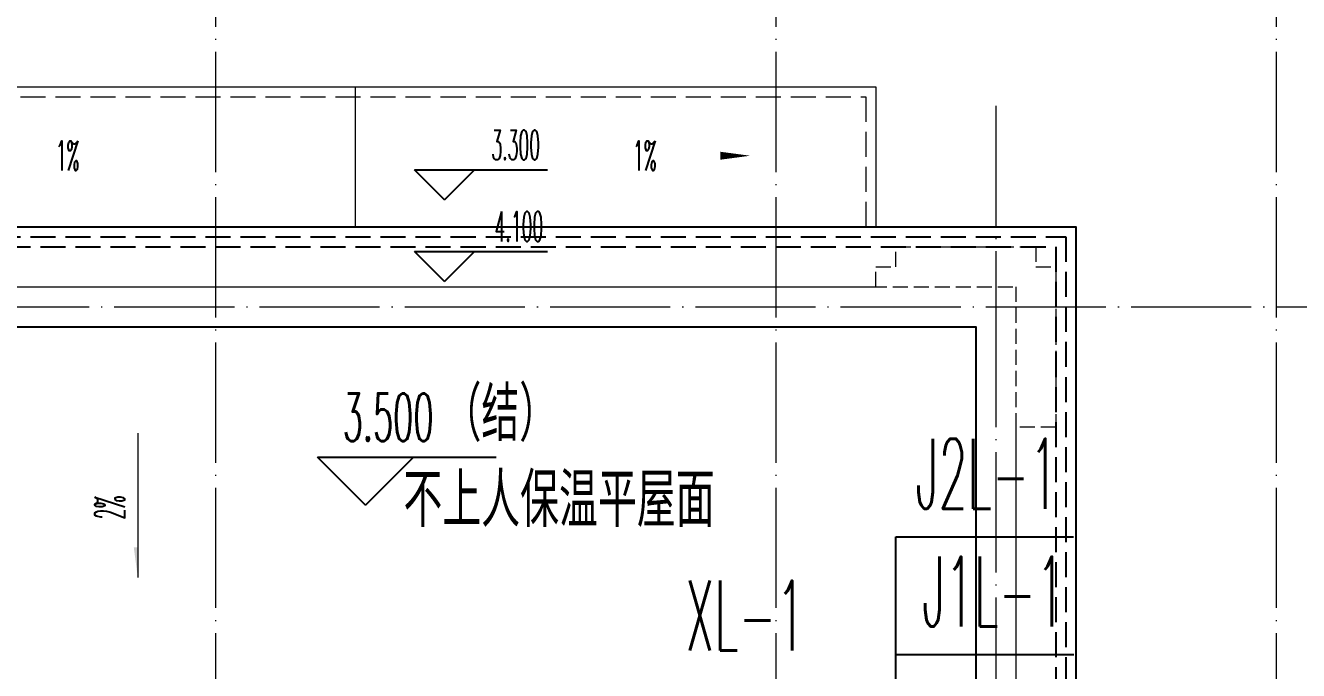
# Model space of a CAD drawing. Extents: x 27938 to 650306, y -92720 to 1524912.
# Drawn here: x 283467 to 289829, y 609132 to 612355 of the extents above; entities that cross this region are included whole.
import ezdxf

# ---------------------------------------------------------------- set-up
doc = ezdxf.new("R2010")
doc.units = 0
doc.header["$LTSCALE"] = 1000
doc.header["$MEASUREMENT"] = 0
for name, pattern in [('#P_--_20B1_001_t3$0$DASH', [0.35, 0.25, -0.1]), ('__DASH', [0.35, 0.25, -0.1]), ('DASH', [0.35, 0.25, -0.1]), ('DOTE', [2.4200000000000004, 2, -0.2, 0.02, -0.2])]:
    doc.linetypes.add(name, pattern=pattern)
for name, color, linetype in [('DIM_ELEV', 3, 'Continuous'), ('DIM_不分区消火栓', 3, 'Continuous'), ('DIM_给水', 3, 'Continuous'), ('PUB_TEXT', 4, 'Continuous'), ('ROOF', 183, 'Continuous')]:
    doc.layers.add(name, color=color, linetype=linetype)
for name, color, linetype, lineweight in [('DOTE', 19, 'DOTE', 9), ('STAIR', 2, 'Continuous', 18), ('平面-排水沟', 86, 'Continuous', 15), ('平面-看线', 45, 'Continuous', 15)]:
    doc.layers.add(name, color=color, linetype=linetype, lineweight=lineweight)
doc.styles.add('_TCH_DIM', font='SIMPLEX.shx', dxfattribs={"width": 0.6, "oblique": 10, "bigfont": 'hztxt.shx'})
doc.styles.add('_TWT_SERIAL', font='simplex.shx', dxfattribs={"width": 0.6, "oblique": 10, "height": 3, "bigfont": 'aadri.shx'})
doc.styles.get("Standard").update_dxf_attribs({"font": 'gbenor.shx', "bigfont": 'gbcbig.shx'})

# ---------------------------------------------------------------- blocks, each defined once
blk = doc.blocks.new('GDGDGRDGDGDR')
at = {"layer": 'DOTE', "linetype": 'DOTE', "ltscale": 0.3}
for p, q in [((284416.578704452, 612948.8100463543), (284416.5787044524, 602348.8100386304)), ((287216.5787004906, 612948.8100463543), (287216.5787004903, 602348.8100386304)), ((289716.5787024725, 612948.8100463543), (289716.5787024723, 603848.8100384271)), ((288316.57987516, 611954.2355335545), (288316.57987516, 610948.8100463543)), ((270116.5787024704, 610948.8100463543), (328916.5787024746, 610948.8100463543)), ((288316.57987516, 610948.8100463543), (288316.5798751601, 608448.8100463543))]:
    blk.add_line(p, q, dxfattribs=at)

msp = doc.modelspace()

# ---------------------------------------------------------------- hatches: boundary and pattern name
at = {"layer": '平面-排水沟'}
msp.add_hatch(color=8, dxfattribs=at).paths.add_polyline_path([(284027.9556391409, 609597.7301718959), (284027.9540647431, 609747.7301718877), (284007.9540647442, 609747.7299619679)])

# ---------------------------------------------------------------- linework, layer by layer
at = {"layer": 'DIM_ELEV', "color": 8}
for p, q in [((285560.754660686, 611483.3738026617), (285410.754660686, 611633.3738026617)), ((285410.754660686, 611633.3738026617), (286075.6751331975, 611633.3738026617)), ((285560.754660686, 611483.3738026617), (285710.754660686, 611633.3738026617)), ((285560.754660686, 611076.2843336128), (285410.754660686, 611226.2843336128)), ((285410.754660686, 611226.2843336128), (286075.6751331975, 611226.2843336128)), ((285560.754660686, 611076.2843336128), (285710.754660686, 611226.2843336128)), ((285166.5786997549, 609958.4258910157), (284926.5786997549, 610198.4258910157)), ((284926.5786997549, 610198.4258910157), (285818.8290831548, 610198.4258910157)), ((285166.5786997549, 609958.4258910157), (285406.5786997549, 610198.4258910157))]:
    msp.add_line(p, q, dxfattribs=at)
at = {"layer": 'DIM_给水'}
for p, q in [((287816.5787047344, 607798.8100407007), (287816.5787047344, 609800.4086166453)), ((287816.5787047344, 609800.4086166453), (288705.1321764163, 609800.4086166453)), ((287816.5787047344, 607598.8100407007), (287816.5787047344, 609211.7612215569)), ((287816.5787047344, 609211.7612215569), (288706.2438044478, 609211.7612215569))]:
    msp.add_line(p, q, dxfattribs=at)
at = {"layer": 'ROOF', "color": 8, "ltscale": 0.8}
for points in [[(283516.5797152159, 608048.8089924972), (281516.5786991467, 608048.8089924972), (281516.5786991467, 611348.808733086), (288716.580675479, 611348.8087330861), (288716.580675479, 607748.8089924973), (288116.579302032, 607748.8089924973)], [(283716.5796918173, 608098.8096317837), (283716.5797150697, 608548.8097352019), (282016.5793522236, 608548.8097352019), (282016.5793522271, 610848.8087309987), (288216.5806730746, 610848.8087308174), (288216.5754464683, 608548.8077668287), (287916.5797415794, 608548.8077668287), (287916.5801959092, 608098.8084484644)]]:
    msp.add_lwpolyline(points, dxfattribs=at)
at = {"layer": 'ROOF', "color": 8, "linetype": '__DASH', "ltscale": 0.5}
for points in [[(283516.5797152159, 608098.8089924972), (281566.5786991467, 608098.8089924972), (281566.5786991467, 611298.808733086), (288666.580675479, 611298.8087330861), (288666.580675479, 607798.8089924973), (288116.579302032, 607798.8089924973)], [(283516.5797152159, 608148.8089924972), (281616.5786991467, 608148.8089924972), (281616.5786991467, 611248.808733086), (288616.580675479, 611248.8087330861), (288616.580675479, 607848.8089924973), (288116.579302032, 607848.8089924973)]]:
    msp.add_lwpolyline(points, dxfattribs=at)
at = {"layer": 'STAIR', "color": 8}
msp.add_lwpolyline([(282516.8347628859, 611348.808733086), (282516.5865263559, 612048.8087314711), (287716.6546122752, 612048.8087314711), (287716.9028488052, 611348.8087330861)], dxfattribs=at)
at = {"layer": 'STAIR', "color": 8, "linetype": '#P_--_20B1_001_t3$0$DASH', "ltscale": 0.5}
msp.add_lwpolyline([(282566.8347660299, 611348.808733086), (282566.6042606807, 611998.8087314711), (287666.672340312, 611998.8087314711), (287666.9028456613, 611348.8087330861)], dxfattribs=at)
at = {"layer": '平面-排水沟', "color": 8}
msp.add_line((285116.8282488124, 611348.8087330861), (285116.8282484252, 612048.8087314711), dxfattribs=at)
for points in [[(283552.8443639937, 611704.2440882357, 0, 0, 0), (283145.0326002295, 611704.2440887211, 0, 40.00000000000001, 0), (283295.0326002295, 611704.2440885425, 0, 0, 0)], [(286680.8121332438, 611704.2440882357, 0, 0, 0), (287088.623897008, 611704.2440887211, 0, 40.00000000000001, 0), (286938.623897008, 611704.2440885425, 0, 0, 0)]]:
    msp.add_lwpolyline(points, format="xyseb", dxfattribs=at)
msp.add_lwpolyline([(284027.9480813823, 610317.7920074908), (284027.9556391409, 609597.7301718959)], dxfattribs=at)
at = {"layer": '平面-看线', "color": 8, "linetype": 'DASH', "ltscale": 0.3}
for points in [[(282516.8347628979, 611048.8087313105), (287716.3252623119, 611048.8087337166), (287716.3252623119, 611148.8087330861), (287816.3252623119, 611148.8087330861), (287816.3252623119, 611248.8087330861), (288106.3252623119, 611248.8087330861), (288106.3252623119, 611248.8087330861), (288226.3252623119, 611248.8087330861), (288226.3252623119, 611248.8087330861), (288516.3252623119, 611248.8087330861), (288516.3252623119, 611148.8087330873), (288616.3252623119, 611148.8087330873), (288616.325262312, 610348.8087332376), (288416.5806726941, 610348.8087332376), (288416.5806720463, 608548.8089924973), (288616.580675479, 608548.8089924973), (288616.580675479, 607848.8089924973), (288116.5800060525, 607848.8089924973)], [(283516.5796918173, 608098.8096421182), (283516.5797047353, 608348.8097352019), (281816.5793522233, 608348.8097352019), (281816.5793522274, 611048.8087310046), (288416.5811275624, 611048.8087308116), (288416.5749919815, 608348.8077668287), (288116.5799435042, 608348.8077668287), (288116.5808774104, 608098.8079941086)]]:
    msp.add_lwpolyline(points, dxfattribs=at)

# ---------------------------------------------------------------- block references
msp.add_blockref('GDGDGRDGDGDR', (0, 0))

# ---------------------------------------------------------------- texts
at = {"layer": 'DIM_ELEV', "color": 8, "style": '_TCH_DIM'}
for s, height, width, p in [('3.300', 148.75, 0.4235294117647059, (285795.4383570573, 611683.4238026617)), ('4.100', 148.75, 0.4235294117647059, (285811.1853053973, 611276.3343336128)), ('（结）', 270.0709219858156, 0.7, (285556.2567929889, 610278.5058910156)), ('3.500', 238, 0.4941176470588236, (285052.2567929889, 610278.5058910156))]:
    msp.add_text(s, height=height, dxfattribs=dict(at, width=width)).set_placement(p)
at = {"layer": 'DIM_不分区消火栓', "color": 7, "style": '_TWT_SERIAL', "width": 0.48}
msp.add_text('XL-1', height=350, dxfattribs=at).set_placement((286765.1116526652, 609231.9062571763))
at = {"layer": 'DIM_给水', "color": 7, "style": '_TWT_SERIAL', "width": 0.48}
for s, p in [('J2L-1', (287915.295299192, 609940.4086166453)), ('J1L-1', (287948.4069272235, 609351.7612215569))]:
    msp.add_text(s, height=350, dxfattribs=at).set_placement(p)
at = {"layer": 'PUB_TEXT', "color": 8}
msp.add_text('不上人保温平屋面', height=270.0709219858156, dxfattribs=at).set_placement((285355.3142795223, 609849.1049139055))
at = {"layer": '平面-排水沟', "color": 8, "style": '_TCH_DIM', "width": 0.4235294117647059}
for p in [(283617.9443639937, 611629.869088158), (286502.4834948635, 611629.869088158)]:
    msp.add_text('1%', height=148.75, dxfattribs=at).set_placement(p)
msp.add_text('2%', height=148.75, rotation=90.00060137567175, dxfattribs=at).set_placement((283962.8525961841, 609887.6460872183))

doc.saveas('drawing.dxf')
